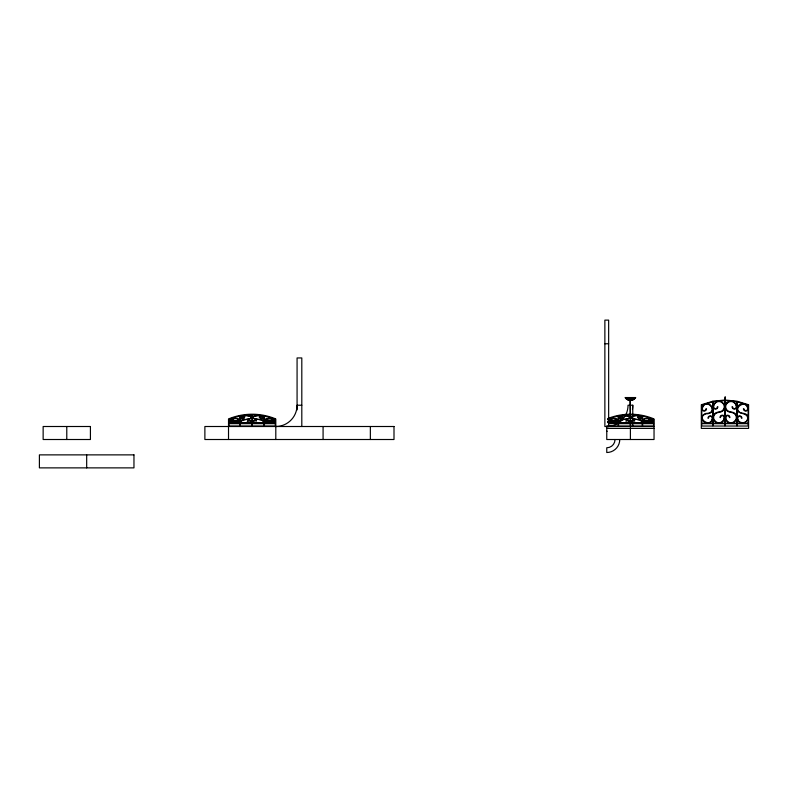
<?xml version="1.0" encoding="UTF-8"?>
<svg xmlns="http://www.w3.org/2000/svg" width="788" height="788" viewBox="0 0 788 788"><rect width="100%" height="100%" fill="white"/><g stroke="black" fill="none" stroke-linecap="round" stroke-linejoin="round"><path stroke-width="1.18" d="M724.182 418.044L724.251 417.551A1.891 1.891 0 0 0 722.36 415.67A1.891 1.891 0 0 0 720.468 417.551L719.996 417.551A2.364 2.364 0 0 1 722.36 415.187A2.364 2.364 0 0 1 724.724 417.551L724.645 418.172M724.251 417.551L723.532 420.142L721.591 422.033A5.437 5.437 0 0 1 716.272 422.033L714.332 420.142A5.063 5.063 0 0 1 714.332 414.971C716.361 411.139 721.995 413.533 723.945 409.563A5.516 5.516 0 0 0 723.945 403.919L721.828 401.86A5.92 5.92 0 0 0 716.036 401.86L713.918 403.919L713.14 406.736A2.364 2.364 0 0 0 715.504 409.1A2.364 2.364 0 0 0 717.868 406.736L717.395 406.736A1.891 1.891 0 0 1 715.504 408.627A1.891 1.891 0 0 1 713.623 406.736L714.332 404.155L716.272 402.254A5.437 5.437 0 0 1 721.591 402.254L723.532 404.155A5.063 5.063 0 0 1 723.532 409.327C721.503 413.158 715.868 410.755 713.918 414.734A5.516 5.516 0 0 0 713.918 420.378L716.036 422.437A5.92 5.92 0 0 0 721.828 422.437L723.945 420.378L724.724 417.551M251.382 421.393L249.56 420.565L247.196 421.225L249.56 420.398L251.845 421.432M629.691 421.225C627.346 423.905 622.116 423.481 619.24 421.688L619.24 420.753L620.619 419.945L628.469 418.832L630.164 417.433L628.469 416.044L624.372 415.463L618.777 416.921C617.95 419.127 624.057 418.201 622.835 417.433C622.195 418.408 618.777 418.536 619.24 416.97L624.372 415.621L628.135 416.153L629.691 417.433L628.135 418.714L619.358 420.231L618.58 421.225L619.358 422.21L624.372 423.195L629.967 421.728C630.794 419.531 624.697 420.447 625.908 421.225C626.549 420.25 629.976 420.122 629.504 421.688M251.451 421.225L248.791 422.792L242.379 422.506L241 421.688L241.532 420.319L250.229 418.832L251.924 417.433L250.229 416.044L246.132 415.463L240.537 416.921C239.71 419.127 245.817 418.201 244.595 417.433C243.955 418.408 240.537 418.536 241 416.97L246.132 415.621L249.894 416.153L251.451 417.433L249.894 418.714L241.118 420.231L240.537 421.728L242.034 422.614L247.629 423.126L250.229 422.614L251.924 421.225M632.459 398.236L632.764 397.556M633.079 397.556C632.252 401.91 626.736 400.452 625.042 397.556L635.758 397.556C633.562 401.062 627.78 401.447 625.761 397.556L626.972 398.826M634.498 397.556L633.365 398.826M633.828 398.826L635.128 397.556C633.641 400.55 628.46 401.742 627.721 397.556M607.853 419.413L609.144 418.921M607.853 421.708C616.009 421.176 623.712 418.684 609.951 418.664M643.806 419.147L643.303 419.984L644.604 420.477M632.203 399.634L633.04 399.289M233.002 420.103L233.691 419.699L232.519 420.191M274.638 420.103C276.243 418.004 263.97 417.719 265.566 420.25C274.588 420.122 279.77 423.53 267.171 423.038M608.316 418.97L618.107 416.044L618.107 423.195L608.444 423.195M237.956 420.477L239.424 419.699L237.956 418.921M607.962 419.098L612.67 418.595M607.962 421.393C610.887 421.196 622.658 419.984 613.96 418.635M616.196 422.772C621.043 420.782 610.267 422.171 614.827 421.6M644.604 418.921C639.088 421.738 653.045 419.462 653.38 422.309C651.637 423.55 642.023 423.52 644.082 421.6M651.656 422.772L652.947 421.708L645.411 420.733M231.938 418.743L229.436 419.699L231.327 420.152M231.938 421.048L229.436 421.994L230.904 422.772M236.922 420.654L239.867 419.699L236.922 418.743M236.922 422.949L239.256 422.279L238.478 421.6M644.279 418.852C645.736 417.876 656.483 419.167 651.233 420.152M232.273 420.093C226.589 420.989 230.884 417.492 234.43 418.595M644.535 421.56C639.423 422.319 649.41 424.043 650.849 423.038M630.164 414.734L618.58 415.837L618.58 423.195L630.164 423.195L630.164 399.92L630.636 423.195L642.22 423.195L642.22 415.837L630.636 414.734M237.149 420.733L233.021 420.841M645.411 418.664L650.849 418.664L653.567 419.699L651.213 420.27L648.869 419.699L650.287 420.093M615.389 423.038L607.962 422.595M237.523 421.422L235.169 421.994L238.124 421.442M266.797 421.422C260.03 422.388 274.431 424.781 274.707 421.708C266.551 421.176 258.848 418.684 272.609 418.664M609.567 420.152L611.931 419.699L607.932 419.925M615.152 421.442C620.767 421.166 615.635 423.924 612.67 423.097M644.436 421.442L647.391 421.994L645.037 421.422M233.021 418.536L235.839 418.536M235.839 420.861C215.016 422.427 246.536 424.318 238.025 421.56M235.839 423.156L231.711 423.038M604.869 343.765L608.651 343.765M626.273 398.236L634.527 398.236M625.948 398.58L634.852 398.58M626.696 399.211L634.104 399.211M627.543 399.713L633.256 399.713M628.46 400.087L632.34 400.087M629.415 400.314L631.385 400.314M301.804 405.229L297.076 405.229A21.276 21.276 0 0 1 275.8 426.505M632.764 426.505L632.764 405.229L628.036 405.229A21.276 21.276 0 0 1 607.597 426.485M630.164 417.551L630.725 418.172L630.636 417.551M608.444 423.668L618.107 423.668L618.107 426.032L607.233 426.032M654.04 426.505L604.869 426.505L604.869 320.125L608.651 320.125L608.651 426.505M606.76 428.396L654.04 428.396M272.993 420.152C266.492 419.344 278.065 421.196 273.416 418.921M267.408 421.442L264.965 421.875L266.364 422.772M611.38 423.058L607.853 422.279M235.72 418.635L237.149 418.664M267.27 421.56L269.151 421.994L267.733 421.6M627.76 399.289L628.597 399.634M627.435 398.826L626.302 397.556M628.036 397.556L628.341 398.236M630.4 397.556L630.4 400.393M630.4 427.687L630.4 439.507M606.76 426.032L606.76 439.507L654.04 439.507L654.04 418.94A61.464 61.464 0 0 0 607.883 418.487M370.36 426.505L370.36 439.507M323.08 426.505L323.08 439.507M301.804 426.505L301.804 357.949L297.076 357.949L297.076 409.957M275.8 439.507L275.8 418.94A61.464 61.464 0 0 0 228.52 418.94L228.52 439.507M86.68 454.873L86.68 467.875M66.783 426.505L66.783 439.507M615.034 439.507A8.274 8.274 0 0 1 606.76 447.781L606.76 452.509A13.002 13.002 0 0 0 619.762 439.507M606.76 431.233A8.274 8.274 0 0 1 607.193 431.243M606.76 426.505A13.002 13.002 0 0 1 607.44 426.525M608.119 426.574A13.002 13.002 0 0 1 608.789 426.663M632.764 405.229A26.004 26.004 0 0 1 632.439 409.297M701.98 407.426L701.793 408.716A2.354 2.354 0 0 0 704.147 411.08A2.354 2.354 0 0 0 706.501 408.716L706.018 408.716A1.891 1.891 0 0 1 704.127 410.597A1.891 1.891 0 0 1 702.236 408.716C705.812 395.911 720.33 413.188 705.821 413.434C694.07 418.073 710.914 429.864 712.667 418.231A2.354 2.354 0 0 0 710.323 415.867A2.354 2.354 0 0 0 707.969 418.231L708.451 418.231A1.891 1.891 0 0 1 710.333 416.35A1.891 1.891 0 0 1 712.224 418.231C710.845 428.83 695.341 417.689 705.94 413.838C720.015 413.887 707.998 395.881 701.98 407.426M737.44 407.426C735.46 415.355 747.487 411.533 747.684 418.231C747.674 424.151 737.706 424.151 737.696 418.231A1.891 1.891 0 0 1 739.587 416.35A1.891 1.891 0 0 1 741.469 418.231L741.951 418.231A2.354 2.354 0 0 0 739.597 415.867A2.354 2.354 0 0 0 737.243 418.231C740.956 432.041 756.933 413.7 741.4 413.109C730.801 409.258 746.305 398.117 747.684 408.716A1.891 1.891 0 0 1 745.793 410.597A1.891 1.891 0 0 1 743.902 408.716L743.429 408.716A2.354 2.354 0 0 0 745.773 411.08A2.354 2.354 0 0 0 748.137 408.716C748.107 402.973 738.937 401.998 737.44 407.426M252.475 421.009L253.175 422.21L255.292 422.929L262.286 422.614L263.98 421.225L263.202 420.231L254.425 418.714L252.869 417.433L254.425 416.153L258.188 415.621L263.32 416.97C263.586 418.861 260.168 417.975 259.252 417.433C260.05 418.635 264.197 418.802 263.783 416.921L258.188 415.463L254.091 416.044L252.396 417.433L254.091 418.832L261.941 419.945L263.32 420.753L263.32 421.688C261.921 424.752 249.107 422.201 254.76 420.565C259.41 421.964 254.573 419.295 252.475 421.009M630.715 421.009L631.415 422.21L633.532 422.929L640.526 422.614L642.22 421.225L641.442 420.231L632.665 418.714L631.109 417.433L632.665 416.153L636.428 415.621L641.56 416.97C641.826 418.861 638.408 417.975 637.492 417.433C638.29 418.635 642.437 418.802 642.023 416.921L636.428 415.463L632.331 416.044L630.636 417.433L632.331 418.832L640.181 419.945L641.56 420.753L641.56 421.688C640.161 424.752 627.346 422.201 633 420.565C637.65 421.964 632.813 419.295 630.715 421.009M726.891 402.757L725.975 403.919A5.516 5.516 0 0 0 725.975 409.563C727.925 413.533 733.559 411.139 735.588 414.971A5.063 5.063 0 0 1 735.588 420.142L733.648 422.033A5.437 5.437 0 0 1 728.329 422.033L726.388 420.142L725.669 417.551L725.738 418.044A1.891 1.891 0 0 1 727.314 415.68A1.891 1.891 0 0 1 729.452 417.551L729.924 417.551A2.364 2.364 0 0 0 727.245 415.217A2.364 2.364 0 0 0 725.275 418.172L725.196 417.551L725.975 420.378L728.092 422.437A5.92 5.92 0 0 0 733.884 422.437L736.002 420.378A5.516 5.516 0 0 0 736.002 414.734C734.052 410.765 728.417 413.158 726.388 409.327A5.063 5.063 0 0 1 726.388 404.155L728.329 402.254A5.437 5.437 0 0 1 733.648 402.254L735.588 404.155L736.297 406.736A1.891 1.891 0 0 1 734.416 408.627A1.891 1.891 0 0 1 732.525 406.736L732.052 406.736A2.364 2.364 0 0 0 734.416 409.1A2.364 2.364 0 0 0 736.78 406.736L736.002 403.919L733.884 401.86A5.92 5.92 0 0 0 728.092 401.86L726.891 402.757M712.904 401.22L701.32 404.756L701.32 428.396L748.6 428.396L748.6 404.756L737.016 401.22L725.196 400.048L725.196 396.768L724.724 400.048L712.904 401.22M239.867 416.044L228.993 419.295L228.993 423.195L239.867 423.195L239.867 416.044M712.667 401.86L701.793 405.111L701.793 423.195L712.667 423.195L712.667 401.86M251.924 414.734L240.34 415.837L240.34 423.195L251.924 423.195L251.924 414.734M724.724 400.55L713.14 401.653L713.14 423.195L724.724 423.195L724.724 400.55M263.98 423.195L252.396 423.195L252.396 414.734L263.98 415.837L263.98 423.195M275.327 423.195L264.453 423.195L264.453 416.044L275.327 419.295L275.327 423.195M653.567 423.195L642.693 423.195L642.693 416.044L653.567 419.295L653.567 423.195M736.78 423.195L725.196 423.195L725.196 400.55L736.78 401.653L736.78 423.195M748.127 423.195L737.253 423.195L737.253 401.86L748.127 405.111L748.127 423.195M239.867 423.668L228.993 423.668L228.993 426.032L239.867 426.032L239.867 423.668M251.924 423.668L240.34 423.668L240.34 426.032L251.924 426.032L251.924 423.668M263.98 423.668L252.396 423.668L252.396 426.032L263.98 426.032L263.98 423.668M275.327 423.668L264.453 423.668L264.453 426.032L275.327 426.032L275.327 423.668M630.164 423.668L618.58 423.668L618.58 426.032L630.164 426.032L630.164 423.668M642.22 423.668L630.636 423.668L630.636 426.032L642.22 426.032L642.22 423.668M653.567 423.668L642.693 423.668L642.693 426.032L653.567 426.032L653.567 423.668M712.667 423.668L701.793 423.668L701.793 426.032L712.667 426.032L712.667 423.668M724.724 423.668L713.14 423.668L713.14 426.032L724.724 426.032L724.724 423.668M736.78 423.668L725.196 423.668L725.196 426.032L736.78 426.032L736.78 423.668M748.127 423.668L737.253 423.668L737.253 426.032L748.127 426.032L748.127 423.668M90.423 426.505L43.143 426.505L43.143 439.507L90.423 439.507L90.423 426.505M394 426.505L204.88 426.505L204.88 439.507L394 439.507L394 426.505M133.96 454.873L39.4 454.873L39.4 467.875L133.96 467.875L133.96 454.873M631.178 418.054L631.109 417.551L631.178 418.044M252.938 418.054L252.869 417.551L252.938 418.044M252.485 418.172L252.396 417.551L252.475 418.172"/></g></svg>
